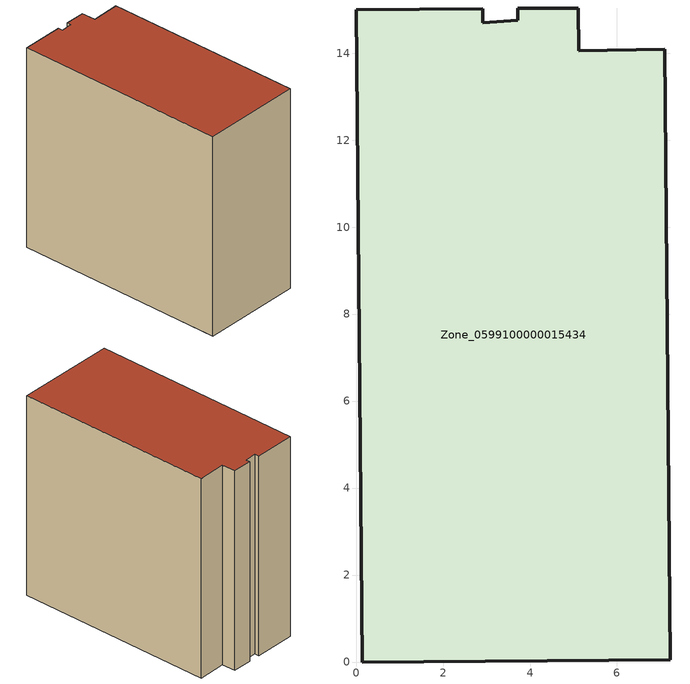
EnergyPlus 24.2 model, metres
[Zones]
Zone_0599100000015434
 floor ground (C_G): 5.11,15.04 5.12,14.05 7.1,14.1 7.23,0.05 0.14,0 0,15 2.91,15.02 2.92,14.69 3.72,14.76 3.72,15.03 z0
 wall outside (C_F): 0.14,0 7.23,0.05 7.1,14.1 5.12,14.05 5.11,15.04 3.72,15.03 3.72,14.76 2.92,14.69 2.91,15.02 0,15 0.14,0 z0:14.34
 roof outside (C_R): 5.12,14.05 5.11,15.04 3.72,15.03 3.72,14.76 2.92,14.69 2.91,15.02 0,15 0.14,0 7.23,0.05 7.1,14.1 z14.34
[BUILDING]
Pand.0599100000015434: North Axis=0; Terrain=City; Loads Convergence Tolerance Value=0.04; Temperature Convergence Tolerance Value=0.4; Solar Distribution=FullExterior; Maximum Number of Warmup Days=25; Minimum Number of Warmup Days=1
[Site:Location]
Rotterdam.The.Hague.AP_ZH_NLD Design_Conditions: Latitude=51.96; Longitude=4.45; Time Zone=1; Elevation=-4.5
[SITE:GROUNDTEMPERATURE:BUILDINGSURFACE]
18, 18, 18, 18, 18, 18, 18, 18, 18, 18, 18, 18
[MATERIAL] Thermal Absorptance=0.9; Solar Absorptance=0.7; Visible Absorptance=0.7
Name | Roughness | Thickness | Conductivity | Density | Specific Heat
G.TI.1946 | MediumSmooth | 0.15 | 1 | 540 | 1210
F.TI.1946 | Rough | 0.3 | 0.857143 | 1920 | 840
R.TI.1946 | MediumRough | 0.2 | 0.1 | 1500 | 1000
[CONSTRUCTION]
C_G: G.TI.1946
C_F: F.TI.1946
C_R: R.TI.1946
[ZONE]
Zone_0599100000015434: Type=1; Multiplier=1; Ceiling Height=Autocalculate; Volume=Autocalculate; Floor Area=autocalculate; Part of Total Floor Area=Yes
[ZONEINFILTRATION:DESIGNFLOWRATE]
Infil_Zone_0599100000015434: Zone or ZoneList or Space or SpaceList=Zone_0599100000015434; Schedule=AlwaysOn; Design Flow Rate Calculation Method=Flow/Area; Flow Rate per Floor Area=0.003; Constant Term Coefficient=1; Temperature Term Coefficient=0; Velocity Term Coefficient=0; Velocity Squared Term Coefficient=0
[HVACTEMPLATE:ZONE:IDEALLOADSAIRSYSTEM]
Zone_0599100000015434: Maximum Heating Supply Air Temperature=50; Minimum Cooling Supply Air Temperature=13; Maximum Heating Supply Air Humidity Ratio=0.0156; Minimum Cooling Supply Air Humidity Ratio=0.0077; Heating Limit=NoLimit; Cooling Limit=NoLimit; Dehumidification Control Type=ConstantSensibleHeatRatio; Cooling Sensible Heat Ratio=0.7; Dehumidification Setpoint=60; Humidification Control Type=None; Humidification Setpoint=30; Outdoor Air Method=None; Outdoor Air Flow Rate per Person=0.00944; Outdoor Air Flow Rate per Zone Floor Area=0; Outdoor Air Flow Rate per Zone=0; Demand Controlled Ventilation Type=None; Outdoor Air Economizer Type=NoEconomizer; Heat Recovery Type=None; Sensible Heat Recovery Effectiveness=0.7; Latent Heat Recovery Effectiveness=0.65
[ZONECONTROL:THERMOSTAT]
ThermostatControl_Zone_0599100000015434: Zone or ZoneList=Zone_0599100000015434; Control Type Schedule=DualSetpointControlType; Control 1=Thermostat_Zone_0599100000015434; Temperature Difference Between Cutout And Setpoint=0
[THERMOSTATSETPOINT:DUALSETPOINT]
Thermostat_Zone_0599100000015434: Heating Setpoint Temperature Schedule=HeatingSetpoint_Zone_0599100000015434; Cooling Setpoint Temperature Schedule=CoolingSetpoint_Zone_0599100000015434
[SCHEDULE:COMPACT]
HeatingSetpoint_Zone_0599100000015434: Through: 12/31, For: AllDays, Until: 24:00, 21
CoolingSetpoint_Zone_0599100000015434: Through: 12/31, For: AllDays, Until: 24:00, 24
DualSetpointControlType: Through: 12/31, For: AllDays, Until: 24:00, 4
AlwaysOn: Through: 12/31, For: AllDays, Until: 24:00, 1
